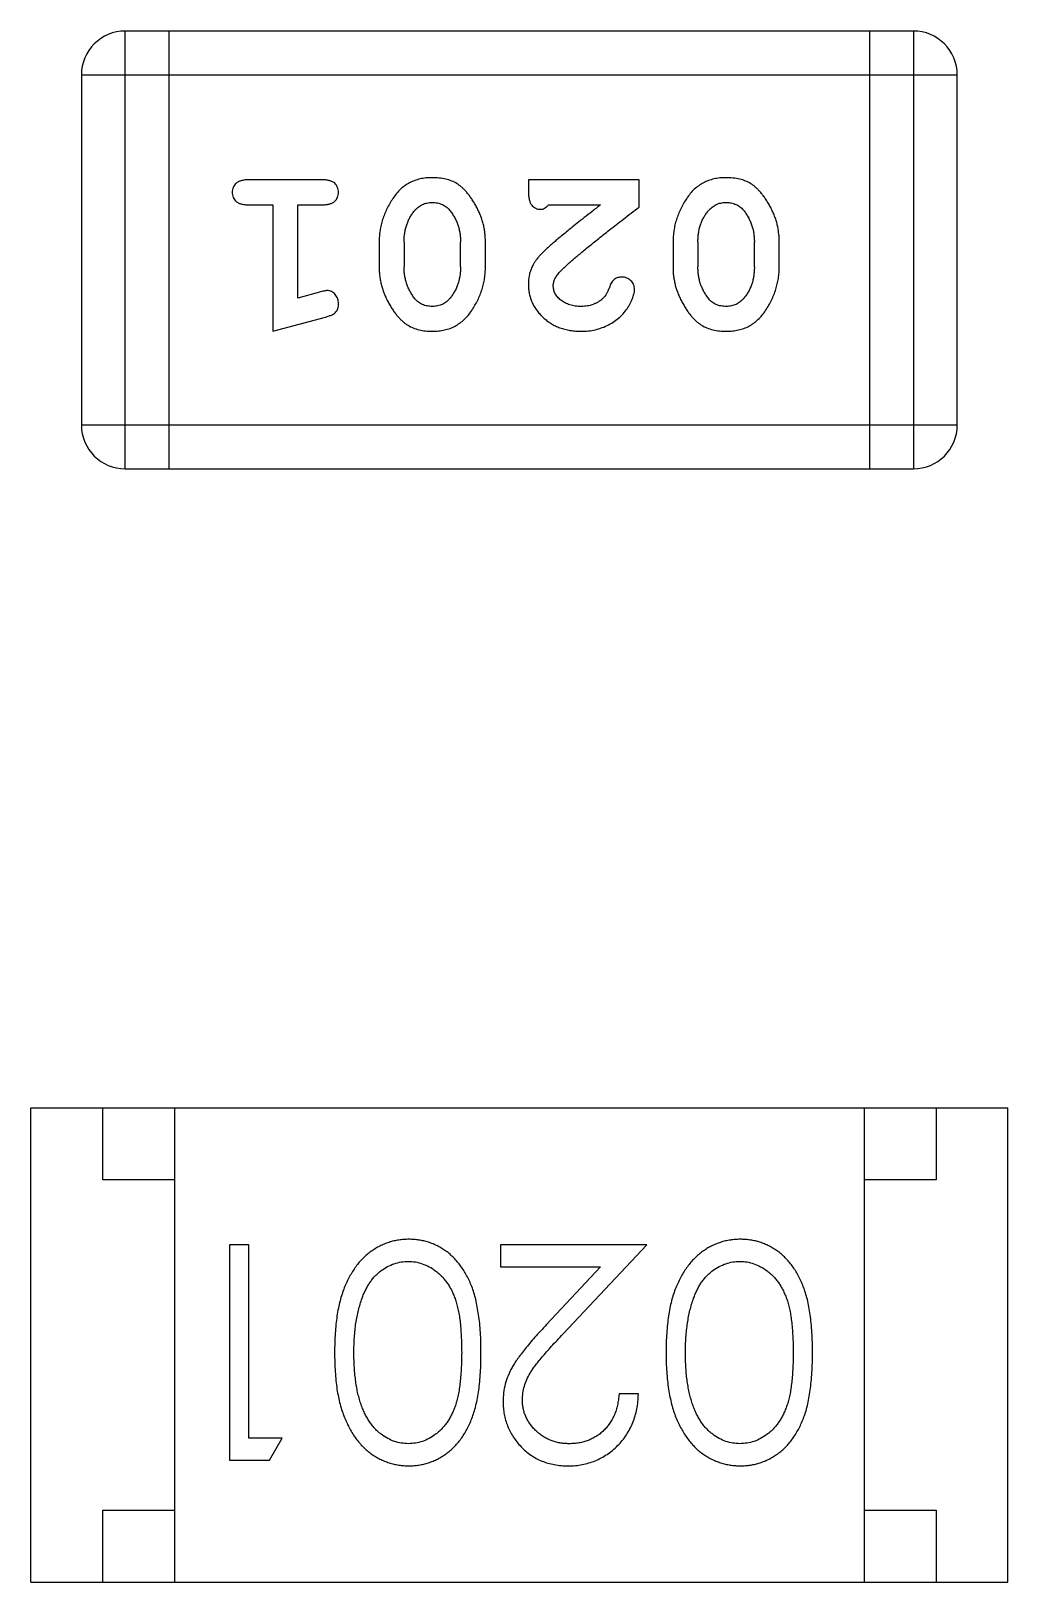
# Model space of a CAD drawing. Header units: millimetres. Extents: x 563 to 681, y 173 to 284.
# Drawn here: x 661.125 to 661.805, y 178.778 to 179.858 of the extents above; entities that cross this region are included whole.
import ezdxf

# ---------------------------------------------------------------- set-up
doc = ezdxf.new("R2010")
doc.units = ezdxf.units.MM
doc.header["$LTSCALE"] = 30.734
doc.layers.get('0').update_dxf_attribs({"linetype": 'CONTINUOUS'})

msp = doc.modelspace()

# ---------------------------------------------------------------- linework, layer by layer
at = {"linetype": 'Continuous'}
for p, q in [((661.7387, 179.8576), (661.1901, 179.8576)), ((661.1901, 179.5528), (661.1901, 179.8576)), ((661.2206, 179.5528), (661.2206, 179.8576)), ((661.7082, 179.8576), (661.7082, 179.5528)), ((661.7387, 179.8576), (661.7387, 179.5528)), ((661.1596, 179.8271), (661.7692, 179.8271)), ((661.1596, 179.8271), (661.1596, 179.5833)), ((661.7692, 179.5833), (661.7692, 179.8271)), ((661.3275, 179.754), (661.2756, 179.754)), ((661.5478, 179.754), (661.4707, 179.754)), ((661.4707, 179.754), (661.4707, 179.7461)), ((661.5478, 179.7351), (661.5478, 179.754)), ((661.2756, 179.7367), (661.2929, 179.7367)), ((661.2929, 179.7367), (661.2929, 179.6486)), ((661.3102, 179.7367), (661.3275, 179.7367)), ((661.3102, 179.6717), (661.3102, 179.7367)), ((661.4848, 179.7367), (661.521, 179.7367)), ((661.3669, 179.7109), (661.3669, 179.6932)), ((661.4408, 179.6932), (661.4408, 179.7109)), ((661.5714, 179.7109), (661.5714, 179.6932)), ((661.6453, 179.6932), (661.6453, 179.7109)), ((661.3842, 179.7107), (661.3842, 179.6935)), ((661.4235, 179.6935), (661.4235, 179.7107)), ((661.5887, 179.7107), (661.5887, 179.6935)), ((661.628, 179.6935), (661.628, 179.7107)), ((661.3252, 179.6759), (661.3102, 179.6717)), ((661.2929, 179.6486), (661.3295, 179.6585)), ((661.7692, 179.5833), (661.1596, 179.5833)), ((661.1901, 179.5528), (661.7387, 179.5528)), ((661.1245, 179.1079), (661.8045, 179.1079)), ((661.1245, 178.7779), (661.1245, 179.1079)), ((661.1745, 179.0579), (661.1745, 179.1079)), ((661.2245, 179.1079), (661.2245, 178.7779)), ((661.7045, 179.1079), (661.7045, 178.7779)), ((661.7545, 179.1079), (661.7545, 179.0579)), ((661.8045, 178.7779), (661.8045, 179.1079)), ((661.2245, 179.0579), (661.1745, 179.0579)), ((661.7545, 179.0579), (661.7045, 179.0579)), ((661.2762, 179.0127), (661.2627, 179.0127)), ((661.2627, 179.0127), (661.2627, 178.8627)), ((661.2762, 178.878), (661.2762, 179.0127)), ((661.5531, 179.0127), (661.4512, 179.0127)), ((661.4512, 179.0127), (661.4512, 178.9973)), ((661.4949, 178.9506), (661.5531, 179.0127)), ((661.4512, 178.9973), (661.521, 178.9973)), ((661.521, 178.9973), (661.4834, 178.9572)), ((661.5473, 178.9088), (661.5339, 178.9088)), ((661.2993, 178.878), (661.2762, 178.878)), ((661.2904, 178.8627), (661.2993, 178.878)), ((661.2627, 178.8627), (661.2904, 178.8627)), ((661.1745, 178.8279), (661.2245, 178.8279)), ((661.1745, 178.7779), (661.1745, 178.8279)), ((661.7045, 178.8279), (661.7545, 178.8279)), ((661.7545, 178.8279), (661.7545, 178.7779)), ((661.1245, 178.7779), (661.8045, 178.7779))]:
    msp.add_line(p, q, dxfattribs=at)
for centre, start, end in [((661.1901, 179.8271), 90, 180), ((661.7387, 179.8271), 0, 90), ((661.1901, 179.5833), 180, 270), ((661.7387, 179.5833), 270, 0)]:
    msp.add_arc(centre, 0.0305, start, end, dxfattribs=at)
for points, knots in [([(661.2756, 179.754), (661.2747, 179.754), (661.273, 179.7539), (661.2707, 179.7534), (661.2688, 179.7527), (661.2672, 179.7516), (661.266, 179.7503), (661.2652, 179.7488), (661.2647, 179.7471), (661.2646, 179.7459), (661.2646, 179.7453)], [0, 0, 0, 0, 0.169012, 0.317488, 0.445429, 0.560977, 0.67065, 0.776666, 0.88492, 1, 1, 1, 1]), ([(661.3385, 179.7453), (661.3385, 179.7459), (661.3384, 179.7471), (661.3379, 179.7488), (661.3371, 179.7503), (661.336, 179.7517), (661.3344, 179.7527), (661.3324, 179.7534), (661.3301, 179.7539), (661.3284, 179.754), (661.3275, 179.754)], [0, 0, 0, 0, 0.115051, 0.223278, 0.329269, 0.437893, 0.554681, 0.682591, 0.83103, 1, 1, 1, 1]), ([(661.4038, 179.7555), (661.4023, 179.7555), (661.3995, 179.7554), (661.3954, 179.7547), (661.3916, 179.7536), (661.388, 179.752), (661.3847, 179.75), (661.3816, 179.7475), (661.3788, 179.7445), (661.3764, 179.7411), (661.3742, 179.7375), (661.3722, 179.7339), (661.3706, 179.7301), (661.3692, 179.7264), (661.3682, 179.7226), (661.3674, 179.7187), (661.3669, 179.7148), (661.3669, 179.7122), (661.3669, 179.7109)], [0, 0, 0, 0, 0.067217, 0.131051, 0.19272, 0.252824, 0.312745, 0.373449, 0.436041, 0.501494, 0.567761, 0.632087, 0.695096, 0.757109, 0.817993, 0.878657, 0.939311, 1, 1, 1, 1]), ([(661.4408, 179.7109), (661.4408, 179.712), (661.4407, 179.7141), (661.4404, 179.7173), (661.44, 179.7204), (661.4393, 179.7235), (661.4384, 179.7266), (661.4372, 179.7296), (661.436, 179.7325), (661.4345, 179.7354), (661.4329, 179.7381), (661.4313, 179.7407), (661.4297, 179.743), (661.428, 179.7451), (661.4263, 179.747), (661.4246, 179.7486), (661.4229, 179.7501), (661.4205, 179.7517), (661.4173, 179.7533), (661.4132, 179.7546), (661.4086, 179.7554), (661.4054, 179.7555), (661.4038, 179.7555)], [0, 0, 0, 0, 0.049886, 0.09882, 0.148132, 0.19689, 0.246038, 0.295176, 0.345305, 0.395692, 0.445312, 0.491875, 0.535813, 0.577009, 0.616081, 0.652689, 0.687585, 0.720206, 0.785062, 0.85223, 0.923759, 1, 1, 1, 1]), ([(661.6083, 179.7555), (661.6068, 179.7555), (661.604, 179.7554), (661.5999, 179.7547), (661.5961, 179.7536), (661.5925, 179.752), (661.5892, 179.75), (661.5861, 179.7475), (661.5833, 179.7445), (661.5809, 179.7411), (661.5787, 179.7375), (661.5767, 179.7339), (661.5751, 179.7301), (661.5737, 179.7264), (661.5727, 179.7226), (661.5719, 179.7187), (661.5715, 179.7148), (661.5714, 179.7122), (661.5714, 179.7109)], [0, 0, 0, 0, 0.067217, 0.131051, 0.19272, 0.252824, 0.312745, 0.373449, 0.436041, 0.501494, 0.567761, 0.632087, 0.695096, 0.757109, 0.817993, 0.878657, 0.939311, 1, 1, 1, 1]), ([(661.6453, 179.7109), (661.6453, 179.712), (661.6453, 179.7141), (661.6449, 179.7173), (661.6445, 179.7204), (661.6438, 179.7235), (661.6429, 179.7266), (661.6418, 179.7296), (661.6405, 179.7325), (661.639, 179.7354), (661.6375, 179.7381), (661.6358, 179.7407), (661.6342, 179.743), (661.6325, 179.7451), (661.6308, 179.747), (661.6291, 179.7486), (661.6274, 179.7501), (661.625, 179.7517), (661.6219, 179.7533), (661.6177, 179.7546), (661.6131, 179.7554), (661.6099, 179.7555), (661.6083, 179.7555)], [0, 0, 0, 0, 0.049886, 0.09882, 0.148132, 0.19689, 0.246038, 0.295176, 0.345305, 0.395692, 0.445312, 0.491875, 0.535813, 0.577009, 0.616081, 0.652689, 0.687585, 0.720206, 0.785062, 0.85223, 0.923759, 1, 1, 1, 1]), ([(661.2646, 179.7453), (661.2646, 179.7447), (661.2647, 179.7435), (661.2652, 179.7418), (661.266, 179.7403), (661.2672, 179.739), (661.2688, 179.7379), (661.2707, 179.7372), (661.273, 179.7367), (661.2747, 179.7367), (661.2756, 179.7367)], [0, 0, 0, 0, 0.11517, 0.223509, 0.328254, 0.438012, 0.553651, 0.682263, 0.830856, 1, 1, 1, 1]), ([(661.3275, 179.7367), (661.3284, 179.7367), (661.3301, 179.7367), (661.3324, 179.7372), (661.3344, 179.738), (661.336, 179.739), (661.3371, 179.7404), (661.3379, 179.7418), (661.3384, 179.7435), (661.3385, 179.7447), (661.3385, 179.7453)], [0, 0, 0, 0, 0.169102, 0.317658, 0.446239, 0.563118, 0.671828, 0.776546, 0.884858, 1, 1, 1, 1]), ([(661.4707, 179.7461), (661.4707, 179.745), (661.4708, 179.7431), (661.4712, 179.7404), (661.4719, 179.7381), (661.4729, 179.7364), (661.4742, 179.7351), (661.4758, 179.7342), (661.4775, 179.7336), (661.4787, 179.7335), (661.4793, 179.7335)], [0, 0, 0, 0, 0.1844, 0.34094, 0.473574, 0.586824, 0.690029, 0.789175, 0.890445, 1, 1, 1, 1]), ([(661.3842, 179.7107), (661.3842, 179.7117), (661.3842, 179.7138), (661.3846, 179.7169), (661.3851, 179.7198), (661.386, 179.7226), (661.3869, 179.7253), (661.3882, 179.7278), (661.3897, 179.7302), (661.3908, 179.7317), (661.3914, 179.7324)], [0, 0, 0, 0, 0.135449, 0.266263, 0.393429, 0.516942, 0.639128, 0.758779, 0.879341, 1, 1, 1, 1]), ([(661.3914, 179.7324), (661.3918, 179.7329), (661.3926, 179.7338), (661.3939, 179.735), (661.3954, 179.736), (661.3969, 179.7368), (661.3985, 179.7375), (661.4001, 179.7379), (661.4019, 179.7382), (661.4031, 179.7382), (661.4037, 179.7382)], [0, 0, 0, 0, 0.129853, 0.25607, 0.380154, 0.49978, 0.62208, 0.743277, 0.868791, 1, 1, 1, 1]), ([(661.4037, 179.7382), (661.4043, 179.7382), (661.4056, 179.7382), (661.4074, 179.738), (661.4091, 179.7375), (661.4107, 179.7369), (661.4122, 179.7362), (661.4135, 179.7353), (661.4148, 179.7342), (661.4155, 179.7334), (661.4159, 179.733)], [0, 0, 0, 0, 0.139844, 0.271849, 0.399162, 0.521619, 0.6402, 0.758957, 0.87828, 1, 1, 1, 1]), ([(661.4159, 179.733), (661.4165, 179.7322), (661.4177, 179.7306), (661.4192, 179.728), (661.4206, 179.7254), (661.4216, 179.7227), (661.4225, 179.7198), (661.4231, 179.7168), (661.4234, 179.7138), (661.4235, 179.7117), (661.4235, 179.7107)], [0, 0, 0, 0, 0.124927, 0.248361, 0.370889, 0.492583, 0.61616, 0.741472, 0.869044, 1, 1, 1, 1]), ([(661.4793, 179.7335), (661.4798, 179.7336), (661.4807, 179.7336), (661.4821, 179.7343), (661.4835, 179.7353), (661.4844, 179.7362), (661.4848, 179.7367)], [0, 0, 0, 0, 0.20611, 0.432681, 0.695597, 1, 1, 1, 1]), ([(661.521, 179.7367), (661.519, 179.7351), (661.5152, 179.7321), (661.5097, 179.7278), (661.5048, 179.7239), (661.5003, 179.7203), (661.4964, 179.7171), (661.4929, 179.7143), (661.49, 179.7118), (661.4883, 179.7103), (661.4875, 179.7096)], [0, 0, 0, 0, 0.176662, 0.337826, 0.484741, 0.617764, 0.73494, 0.837793, 0.926412, 1, 1, 1, 1]), ([(661.4928, 179.6901), (661.4932, 179.6906), (661.4942, 179.6916), (661.4958, 179.6931), (661.4977, 179.6948), (661.4998, 179.6968), (661.5023, 179.6989), (661.505, 179.7012), (661.508, 179.7037), (661.5113, 179.7064), (661.5149, 179.7094), (661.5188, 179.7125), (661.5229, 179.7158), (661.5273, 179.7192), (661.5321, 179.7229), (661.537, 179.7268), (661.5423, 179.7309), (661.5459, 179.7337), (661.5478, 179.7351)], [0, 0, 0, 0, 0.026647, 0.057942, 0.094152, 0.134806, 0.180631, 0.231142, 0.286385, 0.346321, 0.411439, 0.481035, 0.555329, 0.634592, 0.718826, 0.807759, 0.901393, 1, 1, 1, 1]), ([(661.5887, 179.7107), (661.5887, 179.7117), (661.5888, 179.7138), (661.5891, 179.7169), (661.5896, 179.7198), (661.5905, 179.7226), (661.5914, 179.7253), (661.5927, 179.7278), (661.5942, 179.7302), (661.5953, 179.7317), (661.5959, 179.7324)], [0, 0, 0, 0, 0.135449, 0.266263, 0.393429, 0.516942, 0.639128, 0.758779, 0.879341, 1, 1, 1, 1]), ([(661.5959, 179.7324), (661.5963, 179.7329), (661.5971, 179.7338), (661.5985, 179.735), (661.5999, 179.736), (661.6014, 179.7368), (661.603, 179.7375), (661.6046, 179.7379), (661.6064, 179.7382), (661.6076, 179.7382), (661.6082, 179.7382)], [0, 0, 0, 0, 0.129853, 0.25607, 0.380154, 0.49978, 0.62208, 0.743277, 0.868791, 1, 1, 1, 1]), ([(661.6082, 179.7382), (661.6089, 179.7382), (661.6101, 179.7382), (661.6119, 179.738), (661.6136, 179.7375), (661.6152, 179.7369), (661.6167, 179.7362), (661.618, 179.7353), (661.6193, 179.7342), (661.62, 179.7334), (661.6204, 179.733)], [0, 0, 0, 0, 0.139844, 0.271849, 0.399162, 0.521619, 0.6402, 0.758957, 0.87828, 1, 1, 1, 1]), ([(661.6204, 179.733), (661.621, 179.7322), (661.6222, 179.7306), (661.6237, 179.728), (661.6251, 179.7254), (661.6261, 179.7227), (661.627, 179.7198), (661.6276, 179.7168), (661.6279, 179.7138), (661.628, 179.7117), (661.628, 179.7107)], [0, 0, 0, 0, 0.124927, 0.248361, 0.370889, 0.492583, 0.61616, 0.741472, 0.869044, 1, 1, 1, 1]), ([(661.4875, 179.7096), (661.4866, 179.7089), (661.4849, 179.7074), (661.4825, 179.7052), (661.4804, 179.703), (661.4785, 179.7011), (661.4769, 179.6992), (661.4756, 179.6974), (661.4744, 179.6958), (661.4733, 179.6937), (661.4723, 179.6912), (661.4713, 179.688), (661.4708, 179.6847), (661.4707, 179.6825), (661.4707, 179.6813)], [0, 0, 0, 0, 0.103002, 0.197728, 0.285279, 0.365235, 0.437224, 0.502446, 0.560545, 0.611446, 0.707576, 0.80349, 0.900532, 1, 1, 1, 1]), ([(661.3669, 179.6932), (661.3669, 179.6921), (661.3669, 179.69), (661.3672, 179.6868), (661.3678, 179.6836), (661.3684, 179.6805), (661.3693, 179.6775), (661.3705, 179.6745), (661.3717, 179.6715), (661.3732, 179.6686), (661.3748, 179.6659), (661.3765, 179.6633), (661.3781, 179.661), (661.3798, 179.6589), (661.3815, 179.6571), (661.3832, 179.6554), (661.385, 179.654), (661.3873, 179.6524), (661.3905, 179.6508), (661.3947, 179.6495), (661.3992, 179.6487), (661.4024, 179.6486), (661.404, 179.6486)], [0, 0, 0, 0, 0.049855, 0.099516, 0.148482, 0.19758, 0.246804, 0.296268, 0.346517, 0.397047, 0.446826, 0.49336, 0.537801, 0.579207, 0.617974, 0.654833, 0.689171, 0.722088, 0.786392, 0.853518, 0.924186, 1, 1, 1, 1]), ([(661.3917, 179.6712), (661.3911, 179.672), (661.3899, 179.6736), (661.3884, 179.6761), (661.3871, 179.6787), (661.386, 179.6815), (661.3852, 179.6843), (661.3846, 179.6873), (661.3842, 179.6903), (661.3842, 179.6924), (661.3842, 179.6935)], [0, 0, 0, 0, 0.125331, 0.248948, 0.371201, 0.494032, 0.616811, 0.742104, 0.868849, 1, 1, 1, 1]), ([(661.404, 179.6486), (661.4054, 179.6486), (661.4082, 179.6487), (661.4123, 179.6494), (661.4162, 179.6505), (661.4197, 179.6521), (661.423, 179.6542), (661.4261, 179.6567), (661.4289, 179.6596), (661.4313, 179.663), (661.4335, 179.6666), (661.4355, 179.6703), (661.4371, 179.674), (661.4385, 179.6778), (661.4395, 179.6816), (661.4403, 179.6854), (661.4407, 179.6893), (661.4408, 179.6919), (661.4408, 179.6932)], [0, 0, 0, 0, 0.06692, 0.130834, 0.19258, 0.252759, 0.312631, 0.373411, 0.436359, 0.501894, 0.568244, 0.632472, 0.69556, 0.757163, 0.818592, 0.878885, 0.939235, 1, 1, 1, 1]), ([(661.4235, 179.6935), (661.4235, 179.6924), (661.4234, 179.6903), (661.4231, 179.6873), (661.4225, 179.6843), (661.4217, 179.6815), (661.4207, 179.6788), (661.4194, 179.6763), (661.418, 179.6739), (661.4168, 179.6724), (661.4162, 179.6717)], [0, 0, 0, 0, 0.135446, 0.266257, 0.393419, 0.517936, 0.639137, 0.758785, 0.879345, 1, 1, 1, 1]), ([(661.488, 179.6804), (661.4881, 179.6812), (661.4882, 179.6828), (661.4892, 179.6853), (661.4907, 179.6877), (661.492, 179.6893), (661.4928, 179.6901)], [0, 0, 0, 0, 0.212836, 0.442809, 0.70317, 1, 1, 1, 1]), ([(661.5714, 179.6932), (661.5714, 179.6921), (661.5714, 179.69), (661.5717, 179.6868), (661.5723, 179.6836), (661.5729, 179.6805), (661.5739, 179.6775), (661.575, 179.6745), (661.5763, 179.6715), (661.5778, 179.6686), (661.5794, 179.6659), (661.581, 179.6633), (661.5826, 179.661), (661.5843, 179.6589), (661.586, 179.6571), (661.5877, 179.6554), (661.5895, 179.654), (661.5918, 179.6524), (661.595, 179.6508), (661.5992, 179.6495), (661.6037, 179.6487), (661.6069, 179.6486), (661.6085, 179.6486)], [0, 0, 0, 0, 0.049855, 0.099516, 0.148482, 0.19758, 0.246804, 0.296268, 0.346517, 0.397047, 0.446826, 0.49336, 0.537801, 0.579207, 0.617974, 0.654833, 0.689171, 0.722088, 0.786392, 0.853518, 0.924186, 1, 1, 1, 1]), ([(661.5962, 179.6712), (661.5956, 179.672), (661.5944, 179.6736), (661.5929, 179.6761), (661.5916, 179.6787), (661.5905, 179.6815), (661.5897, 179.6843), (661.5891, 179.6873), (661.5888, 179.6903), (661.5887, 179.6924), (661.5887, 179.6935)], [0, 0, 0, 0, 0.125331, 0.248948, 0.371201, 0.494032, 0.616811, 0.742104, 0.868849, 1, 1, 1, 1]), ([(661.6085, 179.6486), (661.61, 179.6486), (661.6128, 179.6487), (661.6168, 179.6494), (661.6207, 179.6505), (661.6243, 179.6521), (661.6276, 179.6542), (661.6306, 179.6567), (661.6334, 179.6596), (661.6359, 179.663), (661.6381, 179.6666), (661.64, 179.6703), (661.6416, 179.674), (661.643, 179.6778), (661.644, 179.6816), (661.6448, 179.6854), (661.6452, 179.6893), (661.6453, 179.6919), (661.6453, 179.6932)], [0, 0, 0, 0, 0.06692, 0.130834, 0.19258, 0.252759, 0.312631, 0.373411, 0.436359, 0.501894, 0.568244, 0.632472, 0.69556, 0.757163, 0.818592, 0.878885, 0.939235, 1, 1, 1, 1]), ([(661.628, 179.6935), (661.628, 179.6924), (661.6279, 179.6903), (661.6276, 179.6873), (661.6271, 179.6843), (661.6262, 179.6815), (661.6252, 179.6788), (661.624, 179.6763), (661.6225, 179.6739), (661.6213, 179.6724), (661.6208, 179.6717)], [0, 0, 0, 0, 0.135446, 0.266257, 0.393419, 0.517936, 0.639137, 0.758785, 0.879345, 1, 1, 1, 1]), ([(661.4707, 179.6813), (661.4707, 179.6802), (661.4708, 179.678), (661.4713, 179.6748), (661.4721, 179.6717), (661.4732, 179.6687), (661.4747, 179.6659), (661.4765, 179.6631), (661.4786, 179.6606), (661.481, 179.6581), (661.4836, 179.6559), (661.4865, 179.6539), (661.4895, 179.6523), (661.4927, 179.6509), (661.4961, 179.6499), (661.4997, 179.6491), (661.5035, 179.6487), (661.5061, 179.6486), (661.5074, 179.6486)], [0, 0, 0, 0, 0.060981, 0.120256, 0.178148, 0.236115, 0.293993, 0.352864, 0.413358, 0.476056, 0.539296, 0.602396, 0.665116, 0.728325, 0.792919, 0.859317, 0.928302, 1, 1, 1, 1]), ([(661.5075, 179.6659), (661.5061, 179.6659), (661.5034, 179.666), (661.4996, 179.6669), (661.4962, 179.6682), (661.4933, 179.6702), (661.491, 179.6724), (661.4892, 179.6749), (661.4882, 179.6776), (661.4881, 179.6795), (661.488, 179.6804)], [0, 0, 0, 0, 0.156344, 0.299348, 0.4327, 0.561, 0.682299, 0.791883, 0.89611, 1, 1, 1, 1]), ([(661.5273, 179.6798), (661.527, 179.6789), (661.5264, 179.6772), (661.5252, 179.6749), (661.5239, 179.6729), (661.5229, 179.6718), (661.5224, 179.6713)], [0, 0, 0, 0, 0.285518, 0.544185, 0.781367, 1, 1, 1, 1]), ([(661.5358, 179.6863), (661.5353, 179.6863), (661.5344, 179.6863), (661.533, 179.686), (661.5317, 179.6855), (661.5306, 179.6848), (661.5296, 179.6839), (661.5287, 179.6828), (661.5279, 179.6814), (661.5275, 179.6803), (661.5273, 179.6798)], [0, 0, 0, 0, 0.127347, 0.246131, 0.359406, 0.470543, 0.586092, 0.711469, 0.847022, 1, 1, 1, 1]), ([(661.5446, 179.6779), (661.5446, 179.6784), (661.5445, 179.6795), (661.544, 179.6811), (661.5432, 179.6825), (661.5421, 179.6838), (661.5407, 179.6849), (661.5392, 179.6857), (661.5375, 179.6863), (661.5364, 179.6863), (661.5358, 179.6863)], [0, 0, 0, 0, 0.120856, 0.239483, 0.360995, 0.490166, 0.620982, 0.746416, 0.870253, 1, 1, 1, 1]), ([(661.3307, 179.6769), (661.3303, 179.6769), (661.3296, 179.6768), (661.3283, 179.6766), (661.3269, 179.6763), (661.3258, 179.676), (661.3252, 179.6759)], [0, 0, 0, 0, 0.183151, 0.413144, 0.682305, 1, 1, 1, 1]), ([(661.3295, 179.6585), (661.3303, 179.6587), (661.3319, 179.6592), (661.334, 179.66), (661.3356, 179.6609), (661.3368, 179.662), (661.3376, 179.6631), (661.3381, 179.6645), (661.3385, 179.666), (661.3385, 179.6671), (661.3385, 179.6676)], [0, 0, 0, 0, 0.187321, 0.344927, 0.475328, 0.579604, 0.674244, 0.773631, 0.882025, 1, 1, 1, 1]), ([(661.3385, 179.6676), (661.3385, 179.6682), (661.3385, 179.6695), (661.338, 179.6712), (661.3373, 179.6728), (661.3363, 179.6742), (661.3351, 179.6754), (661.3337, 179.6763), (661.3322, 179.6768), (661.3312, 179.6769), (661.3307, 179.6769)], [0, 0, 0, 0, 0.138815, 0.27042, 0.39836, 0.52875, 0.654955, 0.771147, 0.884581, 1, 1, 1, 1]), ([(661.4039, 179.6659), (661.4032, 179.6659), (661.402, 179.6659), (661.4002, 179.6662), (661.3985, 179.6666), (661.3969, 179.6672), (661.3955, 179.6679), (661.3941, 179.6688), (661.3928, 179.6699), (661.3921, 179.6707), (661.3917, 179.6712)], [0, 0, 0, 0, 0.138115, 0.270177, 0.397547, 0.520057, 0.63869, 0.757499, 0.878226, 1, 1, 1, 1]), ([(661.4162, 179.6717), (661.4158, 179.6712), (661.415, 179.6703), (661.4137, 179.6691), (661.4123, 179.6681), (661.4108, 179.6673), (661.4092, 179.6667), (661.4075, 179.6662), (661.4057, 179.6659), (661.4045, 179.6659), (661.4039, 179.6659)], [0, 0, 0, 0, 0.13042, 0.256046, 0.378133, 0.498725, 0.620452, 0.742761, 0.869406, 1, 1, 1, 1]), ([(661.5074, 179.6486), (661.5091, 179.6486), (661.5124, 179.6487), (661.5174, 179.6496), (661.5221, 179.651), (661.5266, 179.653), (661.5307, 179.6554), (661.5344, 179.6583), (661.5375, 179.6616), (661.54, 179.6651), (661.542, 179.6687), (661.5435, 179.672), (661.5444, 179.6751), (661.5446, 179.677), (661.5446, 179.6779)], [0, 0, 0, 0, 0.098286, 0.193983, 0.289056, 0.384352, 0.477435, 0.566197, 0.652355, 0.737986, 0.818188, 0.887401, 0.94802, 1, 1, 1, 1]), ([(661.5224, 179.6713), (661.5219, 179.6708), (661.5209, 179.67), (661.5192, 179.6689), (661.5175, 179.668), (661.5157, 179.6672), (661.5138, 179.6666), (661.5118, 179.6662), (661.5097, 179.6659), (661.5082, 179.6659), (661.5075, 179.6659)], [0, 0, 0, 0, 0.121873, 0.243139, 0.363336, 0.485133, 0.607572, 0.734701, 0.864814, 1, 1, 1, 1]), ([(661.6084, 179.6659), (661.6078, 179.6659), (661.6065, 179.6659), (661.6047, 179.6662), (661.603, 179.6666), (661.6014, 179.6672), (661.6, 179.6679), (661.5986, 179.6688), (661.5973, 179.6699), (661.5966, 179.6707), (661.5962, 179.6712)], [0, 0, 0, 0, 0.138115, 0.270177, 0.397547, 0.520057, 0.63869, 0.757499, 0.878226, 1, 1, 1, 1]), ([(661.6208, 179.6717), (661.6203, 179.6712), (661.6195, 179.6703), (661.6182, 179.6691), (661.6168, 179.6681), (661.6153, 179.6673), (661.6137, 179.6667), (661.612, 179.6662), (661.6102, 179.6659), (661.609, 179.6659), (661.6084, 179.6659)], [0, 0, 0, 0, 0.13042, 0.256046, 0.378133, 0.498725, 0.620452, 0.742761, 0.869406, 1, 1, 1, 1]), ([(661.3876, 179.0165), (661.3864, 179.0165), (661.384, 179.0164), (661.3805, 179.016), (661.377, 179.0154), (661.3737, 179.0144), (661.3704, 179.0132), (661.3672, 179.0118), (661.3642, 179.01), (661.3611, 179.008), (661.3582, 179.0058), (661.3555, 179.0032), (661.3529, 179.0005), (661.3505, 178.9974), (661.3483, 178.9941), (661.3462, 178.9905), (661.3443, 178.9867), (661.3425, 178.9827), (661.3409, 178.9783), (661.3395, 178.9735), (661.3384, 178.9685), (661.3374, 178.963), (661.3367, 178.9572), (661.3362, 178.951), (661.3359, 178.9445), (661.3358, 178.94), (661.3358, 178.9377)], [0, 0, 0, 0, 0.033824, 0.067298, 0.10028, 0.133019, 0.165736, 0.198792, 0.232372, 0.266409, 0.301016, 0.336196, 0.371972, 0.408574, 0.446394, 0.485225, 0.525372, 0.567224, 0.611081, 0.65775, 0.70702, 0.759235, 0.814484, 0.873227, 0.934937, 1, 1, 1, 1]), ([(661.4377, 178.9377), (661.4377, 178.9401), (661.4377, 178.9447), (661.4374, 178.9515), (661.4369, 178.9579), (661.4361, 178.9638), (661.4352, 178.9693), (661.4342, 178.9745), (661.4329, 178.9792), (661.4314, 178.9835), (661.4297, 178.9875), (661.4278, 178.9913), (661.4258, 178.9947), (661.4236, 178.9979), (661.4213, 179.0009), (661.4188, 179.0036), (661.4162, 179.0061), (661.4134, 179.0083), (661.4105, 179.0102), (661.4075, 179.0119), (661.4044, 179.0133), (661.4012, 179.0145), (661.3979, 179.0154), (661.3945, 179.016), (661.3911, 179.0164), (661.3887, 179.0165), (661.3876, 179.0165)], [0, 0, 0, 0, 0.068113, 0.132564, 0.193427, 0.250218, 0.303569, 0.353576, 0.400235, 0.443586, 0.484619, 0.524292, 0.56238, 0.599049, 0.63494, 0.669782, 0.704009, 0.737842, 0.771098, 0.803896, 0.836415, 0.868639, 0.900715, 0.933378, 0.966213, 1, 1, 1, 1]), ([(661.6183, 179.0165), (661.6171, 179.0165), (661.6148, 179.0164), (661.6113, 179.016), (661.6078, 179.0154), (661.6045, 179.0144), (661.6012, 179.0132), (661.598, 179.0118), (661.5949, 179.01), (661.5919, 179.008), (661.589, 179.0058), (661.5863, 179.0032), (661.5837, 179.0005), (661.5813, 178.9974), (661.579, 178.9941), (661.577, 178.9905), (661.575, 178.9867), (661.5733, 178.9827), (661.5716, 178.9783), (661.5703, 178.9735), (661.5691, 178.9685), (661.5682, 178.963), (661.5675, 178.9572), (661.5669, 178.951), (661.5666, 178.9445), (661.5666, 178.94), (661.5666, 178.9377)], [0, 0, 0, 0, 0.033824, 0.067298, 0.10028, 0.133019, 0.165736, 0.198792, 0.232372, 0.266409, 0.301016, 0.336196, 0.371972, 0.408574, 0.446394, 0.485225, 0.525372, 0.567224, 0.611081, 0.65775, 0.70702, 0.759235, 0.814484, 0.873227, 0.934937, 1, 1, 1, 1]), ([(661.6685, 178.9377), (661.6685, 178.9401), (661.6684, 178.9447), (661.6681, 178.9515), (661.6676, 178.9579), (661.6669, 178.9638), (661.666, 178.9693), (661.665, 178.9745), (661.6636, 178.9792), (661.6621, 178.9835), (661.6604, 178.9875), (661.6586, 178.9913), (661.6566, 178.9947), (661.6544, 178.9979), (661.6521, 179.0009), (661.6496, 179.0036), (661.6469, 179.0061), (661.6442, 179.0083), (661.6412, 179.0102), (661.6382, 179.0119), (661.6351, 179.0133), (661.6319, 179.0145), (661.6287, 179.0154), (661.6253, 179.016), (661.6218, 179.0164), (661.6195, 179.0165), (661.6183, 179.0165)], [0, 0, 0, 0, 0.068113, 0.132564, 0.193427, 0.250218, 0.303569, 0.353576, 0.400235, 0.443586, 0.484619, 0.524292, 0.56238, 0.599049, 0.63494, 0.669782, 0.704009, 0.737842, 0.771098, 0.803896, 0.836415, 0.868639, 0.900715, 0.933378, 0.966213, 1, 1, 1, 1]), ([(661.3549, 178.9754), (661.3553, 178.9764), (661.3561, 178.9785), (661.3574, 178.9814), (661.3589, 178.9841), (661.3605, 178.9866), (661.3622, 178.9889), (661.3641, 178.9911), (661.3661, 178.993), (661.3689, 178.9952), (661.3726, 178.9976), (661.3773, 178.9996), (661.3821, 179.0009), (661.3855, 179.001), (661.3871, 179.0011)], [0, 0, 0, 0, 0.075949, 0.148549, 0.218996, 0.286119, 0.351826, 0.416074, 0.478265, 0.540325, 0.660405, 0.774606, 0.887187, 1, 1, 1, 1]), ([(661.3871, 179.0011), (661.3888, 179.001), (661.3921, 179.0009), (661.3969, 178.9996), (661.4017, 178.9975), (661.4054, 178.9951), (661.4083, 178.9928), (661.4104, 178.9909), (661.4122, 178.9887), (661.414, 178.9864), (661.4157, 178.9839), (661.4171, 178.9812), (661.4185, 178.9783), (661.4197, 178.9752), (661.4208, 178.9718), (661.4217, 178.968), (661.4225, 178.9639), (661.4232, 178.9594), (661.4236, 178.9545), (661.424, 178.9492), (661.4242, 178.9435), (661.4242, 178.9397), (661.4243, 178.9377)], [0, 0, 0, 0, 0.060034, 0.120278, 0.182348, 0.247919, 0.281641, 0.315701, 0.350322, 0.385703, 0.421819, 0.459196, 0.497866, 0.538301, 0.58121, 0.628183, 0.679403, 0.734699, 0.794074, 0.858416, 0.927049, 1, 1, 1, 1]), ([(661.5857, 178.9754), (661.5861, 178.9764), (661.5868, 178.9785), (661.5882, 178.9814), (661.5896, 178.9841), (661.5912, 178.9866), (661.593, 178.9889), (661.5948, 178.9911), (661.5969, 178.993), (661.5997, 178.9952), (661.6033, 178.9976), (661.6081, 178.9996), (661.6129, 179.0009), (661.6162, 179.001), (661.6179, 179.0011)], [0, 0, 0, 0, 0.075949, 0.148549, 0.218996, 0.286119, 0.351826, 0.416074, 0.478265, 0.540325, 0.660405, 0.774606, 0.887187, 1, 1, 1, 1]), ([(661.6179, 179.0011), (661.6195, 179.001), (661.6228, 179.0009), (661.6277, 178.9996), (661.6325, 178.9975), (661.6362, 178.9951), (661.6391, 178.9928), (661.6411, 178.9909), (661.643, 178.9887), (661.6448, 178.9864), (661.6464, 178.9839), (661.6479, 178.9812), (661.6492, 178.9783), (661.6505, 178.9752), (661.6516, 178.9718), (661.6525, 178.968), (661.6533, 178.9639), (661.6539, 178.9594), (661.6544, 178.9545), (661.6547, 178.9492), (661.655, 178.9435), (661.655, 178.9397), (661.655, 178.9377)], [0, 0, 0, 0, 0.060034, 0.120278, 0.182348, 0.247919, 0.281641, 0.315701, 0.350322, 0.385703, 0.421819, 0.459196, 0.497866, 0.538301, 0.58121, 0.628183, 0.679403, 0.734699, 0.794074, 0.858416, 0.927049, 1, 1, 1, 1]), ([(661.3493, 178.9377), (661.3493, 178.9395), (661.3493, 178.943), (661.3496, 178.9482), (661.35, 178.9532), (661.3506, 178.9581), (661.3514, 178.9627), (661.3524, 178.9671), (661.3536, 178.9713), (661.3545, 178.974), (661.3549, 178.9754)], [0, 0, 0, 0, 0.141157, 0.277773, 0.409244, 0.535676, 0.657497, 0.775458, 0.889412, 1, 1, 1, 1]), ([(661.58, 178.9377), (661.58, 178.9395), (661.5801, 178.943), (661.5803, 178.9482), (661.5808, 178.9532), (661.5814, 178.9581), (661.5822, 178.9627), (661.5831, 178.9671), (661.5843, 178.9713), (661.5852, 178.974), (661.5857, 178.9754)], [0, 0, 0, 0, 0.141157, 0.277773, 0.409244, 0.535676, 0.657497, 0.775458, 0.889412, 1, 1, 1, 1]), ([(661.4834, 178.9572), (661.482, 178.9557), (661.4792, 178.9527), (661.4753, 178.9484), (661.4717, 178.9442), (661.4685, 178.9403), (661.4657, 178.9367), (661.4632, 178.9333), (661.4611, 178.9302), (661.4588, 178.9264), (661.4565, 178.9216), (661.4545, 178.9157), (661.4533, 178.9096), (661.4532, 178.9055), (661.4531, 178.9034)], [0, 0, 0, 0, 0.09953, 0.192079, 0.277712, 0.357454, 0.429648, 0.495771, 0.555538, 0.608657, 0.707578, 0.804328, 0.901298, 1, 1, 1, 1]), ([(661.4666, 178.9046), (661.4666, 178.9062), (661.4667, 178.9095), (661.4678, 178.9143), (661.4695, 178.9189), (661.4715, 178.9227), (661.4735, 178.9258), (661.4754, 178.9285), (661.4777, 178.9314), (661.4804, 178.9347), (661.4835, 178.9383), (661.4869, 178.9421), (661.4908, 178.9463), (661.4935, 178.9491), (661.4949, 178.9506)], [0, 0, 0, 0, 0.088014, 0.174976, 0.2638, 0.355443, 0.406413, 0.465519, 0.533076, 0.609353, 0.693899, 0.787171, 0.889197, 1, 1, 1, 1]), ([(661.3358, 178.9377), (661.3358, 178.9354), (661.3359, 178.9309), (661.3362, 178.9244), (661.3367, 178.9182), (661.3374, 178.9123), (661.3384, 178.9068), (661.3396, 178.9017), (661.341, 178.897), (661.3426, 178.8925), (661.3444, 178.8885), (661.3463, 178.8846), (661.3484, 178.8811), (661.3506, 178.8777), (661.3531, 178.8747), (661.3556, 178.8719), (661.3584, 178.8694), (661.3612, 178.8672), (661.3642, 178.8652), (661.3673, 178.8635), (661.3705, 178.862), (661.3737, 178.8609), (661.3771, 178.8599), (661.3805, 178.8593), (661.384, 178.8589), (661.3864, 178.8588), (661.3876, 178.8588)], [0, 0, 0, 0, 0.065278, 0.127205, 0.186168, 0.241675, 0.294115, 0.343609, 0.390387, 0.434463, 0.476646, 0.517002, 0.555936, 0.593716, 0.630057, 0.665601, 0.700745, 0.734917, 0.768681, 0.802087, 0.834849, 0.867433, 0.900138, 0.932806, 0.966212, 1, 1, 1, 1]), ([(661.3871, 178.8742), (661.3855, 178.8743), (661.3822, 178.8745), (661.3773, 178.8757), (661.3727, 178.8778), (661.3689, 178.8802), (661.3661, 178.8825), (661.364, 178.8845), (661.3621, 178.8867), (661.3603, 178.8892), (661.3586, 178.8919), (661.357, 178.8948), (661.3556, 178.898), (661.3542, 178.9014), (661.3531, 178.9051), (661.352, 178.909), (661.3512, 178.9132), (661.3505, 178.9176), (661.35, 178.9223), (661.3495, 178.9272), (661.3493, 178.9323), (661.3493, 178.9359), (661.3493, 178.9377)], [0, 0, 0, 0, 0.059689, 0.119507, 0.181075, 0.246162, 0.279894, 0.314468, 0.350403, 0.387474, 0.426147, 0.466624, 0.508745, 0.553328, 0.600058, 0.649177, 0.700552, 0.754894, 0.811825, 0.871514, 0.934319, 1, 1, 1, 1]), ([(661.4243, 178.9377), (661.4242, 178.9356), (661.4242, 178.9317), (661.424, 178.9261), (661.4236, 178.9208), (661.4231, 178.9159), (661.4225, 178.9114), (661.4217, 178.9072), (661.4208, 178.9035), (661.4197, 178.9001), (661.4184, 178.8969), (661.4171, 178.894), (661.4156, 178.8913), (661.414, 178.8888), (661.4122, 178.8865), (661.4103, 178.8844), (661.4083, 178.8824), (661.4054, 178.8802), (661.4017, 178.8778), (661.397, 178.8757), (661.3921, 178.8745), (661.3888, 178.8743), (661.3871, 178.8742)], [0, 0, 0, 0, 0.073302, 0.142286, 0.206253, 0.266017, 0.321612, 0.372532, 0.419497, 0.462398, 0.502825, 0.541489, 0.579034, 0.615143, 0.650298, 0.684912, 0.718701, 0.752189, 0.817245, 0.879117, 0.939613, 1, 1, 1, 1]), ([(661.3876, 178.8588), (661.3887, 178.8588), (661.3911, 178.8589), (661.3945, 178.8593), (661.3979, 178.8599), (661.4012, 178.8609), (661.4044, 178.862), (661.4075, 178.8635), (661.4106, 178.8652), (661.4135, 178.8672), (661.4163, 178.8694), (661.419, 178.8718), (661.4214, 178.8746), (661.4238, 178.8775), (661.4259, 178.8807), (661.428, 178.8842), (661.4298, 178.8879), (661.4314, 178.8918), (661.4329, 178.8961), (661.4342, 178.9008), (661.4353, 178.9059), (661.4362, 178.9115), (661.4369, 178.9175), (661.4374, 178.9238), (661.4377, 178.9306), (661.4377, 178.9353), (661.4377, 178.9377)], [0, 0, 0, 0, 0.033742, 0.066533, 0.099153, 0.13154, 0.164087, 0.196563, 0.229707, 0.263315, 0.297504, 0.331686, 0.366482, 0.4021, 0.438958, 0.476748, 0.515985, 0.556589, 0.599519, 0.645765, 0.695487, 0.748721, 0.805687, 0.866754, 0.931405, 1, 1, 1, 1]), ([(661.5666, 178.9377), (661.5666, 178.9354), (661.5666, 178.9309), (661.5669, 178.9244), (661.5675, 178.9182), (661.5682, 178.9123), (661.5692, 178.9068), (661.5703, 178.9017), (661.5717, 178.897), (661.5733, 178.8925), (661.5752, 178.8885), (661.5771, 178.8846), (661.5792, 178.8811), (661.5814, 178.8777), (661.5838, 178.8747), (661.5864, 178.8719), (661.5891, 178.8694), (661.592, 178.8672), (661.595, 178.8652), (661.5981, 178.8635), (661.6012, 178.862), (661.6045, 178.8609), (661.6078, 178.8599), (661.6113, 178.8593), (661.6148, 178.8589), (661.6171, 178.8588), (661.6183, 178.8588)], [0, 0, 0, 0, 0.065278, 0.127205, 0.186168, 0.241675, 0.294115, 0.343609, 0.390387, 0.434463, 0.476646, 0.517002, 0.555936, 0.593716, 0.630057, 0.665601, 0.700745, 0.734917, 0.768681, 0.802087, 0.834849, 0.867433, 0.900138, 0.932806, 0.966212, 1, 1, 1, 1]), ([(661.6179, 178.8742), (661.6162, 178.8743), (661.613, 178.8745), (661.6081, 178.8757), (661.6034, 178.8778), (661.5997, 178.8802), (661.5968, 178.8825), (661.5948, 178.8845), (661.5928, 178.8867), (661.591, 178.8892), (661.5893, 178.8919), (661.5878, 178.8948), (661.5863, 178.898), (661.585, 178.9014), (661.5839, 178.9051), (661.5828, 178.909), (661.582, 178.9132), (661.5812, 178.9176), (661.5807, 178.9223), (661.5803, 178.9272), (661.5801, 178.9323), (661.58, 178.9359), (661.58, 178.9377)], [0, 0, 0, 0, 0.059689, 0.119507, 0.181075, 0.246162, 0.279894, 0.314468, 0.350403, 0.387474, 0.426147, 0.466624, 0.508745, 0.553328, 0.600058, 0.649177, 0.700552, 0.754894, 0.811825, 0.871514, 0.934319, 1, 1, 1, 1]), ([(661.655, 178.9377), (661.655, 178.9356), (661.655, 178.9317), (661.6547, 178.9261), (661.6544, 178.9208), (661.6539, 178.9159), (661.6533, 178.9114), (661.6525, 178.9072), (661.6515, 178.9035), (661.6505, 178.9001), (661.6492, 178.8969), (661.6479, 178.894), (661.6464, 178.8913), (661.6447, 178.8888), (661.643, 178.8865), (661.6411, 178.8844), (661.6391, 178.8824), (661.6362, 178.8802), (661.6325, 178.8778), (661.6278, 178.8757), (661.6229, 178.8745), (661.6195, 178.8743), (661.6179, 178.8742)], [0, 0, 0, 0, 0.073302, 0.142286, 0.206253, 0.266017, 0.321612, 0.372532, 0.419497, 0.462398, 0.502825, 0.541489, 0.579034, 0.615143, 0.650298, 0.684912, 0.718701, 0.752189, 0.817245, 0.879117, 0.939613, 1, 1, 1, 1]), ([(661.6183, 178.8588), (661.6195, 178.8588), (661.6218, 178.8589), (661.6253, 178.8593), (661.6287, 178.8599), (661.632, 178.8609), (661.6352, 178.862), (661.6383, 178.8635), (661.6413, 178.8652), (661.6443, 178.8672), (661.6471, 178.8694), (661.6498, 178.8718), (661.6522, 178.8746), (661.6545, 178.8775), (661.6567, 178.8807), (661.6587, 178.8842), (661.6605, 178.8879), (661.6622, 178.8918), (661.6637, 178.8961), (661.665, 178.9008), (661.6661, 178.9059), (661.6669, 178.9115), (661.6676, 178.9175), (661.6681, 178.9238), (661.6684, 178.9306), (661.6685, 178.9353), (661.6685, 178.9377)], [0, 0, 0, 0, 0.033742, 0.066533, 0.099153, 0.13154, 0.164087, 0.196563, 0.229707, 0.263315, 0.297504, 0.331686, 0.366482, 0.4021, 0.438958, 0.476748, 0.515985, 0.556589, 0.599519, 0.645765, 0.695487, 0.748721, 0.805687, 0.866754, 0.931405, 1, 1, 1, 1]), ([(661.4531, 178.9034), (661.4531, 178.9019), (661.4532, 178.899), (661.4538, 178.8947), (661.4548, 178.8905), (661.4561, 178.8865), (661.458, 178.8827), (661.4601, 178.879), (661.4627, 178.8754), (661.4656, 178.872), (661.4688, 178.8689), (661.4723, 178.8662), (661.4761, 178.8639), (661.4801, 178.862), (661.4843, 178.8606), (661.4888, 178.8596), (661.4935, 178.8589), (661.4968, 178.8588), (661.4984, 178.8588)], [0, 0, 0, 0, 0.06271, 0.123347, 0.183401, 0.242828, 0.302097, 0.36242, 0.423725, 0.487032, 0.550491, 0.612709, 0.674265, 0.73617, 0.799211, 0.863483, 0.930525, 1, 1, 1, 1]), ([(661.4991, 178.8742), (661.498, 178.8742), (661.4958, 178.8743), (661.4925, 178.8747), (661.4894, 178.8754), (661.4865, 178.8764), (661.4836, 178.8777), (661.4809, 178.8792), (661.4784, 178.8811), (661.476, 178.8831), (661.4738, 178.8854), (661.4719, 178.8878), (661.4702, 178.8904), (661.4689, 178.893), (661.4678, 178.8958), (661.4671, 178.8986), (661.4666, 178.9016), (661.4666, 178.9036), (661.4666, 178.9046)], [0, 0, 0, 0, 0.068027, 0.133505, 0.19695, 0.26027, 0.322741, 0.384982, 0.448465, 0.513424, 0.578224, 0.640011, 0.700094, 0.760067, 0.819012, 0.877878, 0.938035, 1, 1, 1, 1]), ([(661.4984, 178.8588), (661.5001, 178.8588), (661.5034, 178.8589), (661.5082, 178.8596), (661.5128, 178.8607), (661.5173, 178.8622), (661.5215, 178.8643), (661.5255, 178.8667), (661.5293, 178.8695), (661.5329, 178.8728), (661.5361, 178.8764), (661.539, 178.8803), (661.5414, 178.8845), (661.5435, 178.8889), (661.5451, 178.8935), (661.5463, 178.8984), (661.5471, 178.9035), (661.5472, 178.907), (661.5473, 178.9088)], [0, 0, 0, 0, 0.06445, 0.126725, 0.187421, 0.247417, 0.306749, 0.366595, 0.427749, 0.490235, 0.553031, 0.614805, 0.676505, 0.738096, 0.801021, 0.864897, 0.931209, 1, 1, 1, 1]), ([(661.5339, 178.9088), (661.5337, 178.9075), (661.5335, 178.9049), (661.5327, 178.9011), (661.5318, 178.8975), (661.5306, 178.8942), (661.5291, 178.8911), (661.5273, 178.8883), (661.5253, 178.8856), (661.5231, 178.8833), (661.5206, 178.8811), (661.518, 178.8793), (661.5152, 178.8777), (661.5123, 178.8764), (661.5092, 178.8754), (661.506, 178.8747), (661.5026, 178.8743), (661.5003, 178.8742), (661.4991, 178.8742)], [0, 0, 0, 0, 0.073648, 0.143686, 0.210962, 0.275557, 0.338064, 0.399311, 0.4594, 0.51934, 0.579024, 0.637809, 0.695959, 0.754122, 0.813113, 0.873453, 0.935561, 1, 1, 1, 1])]:
    msp.add_open_spline(points, degree=3, knots=knots, dxfattribs=at)

doc.saveas('drawing.dxf')
